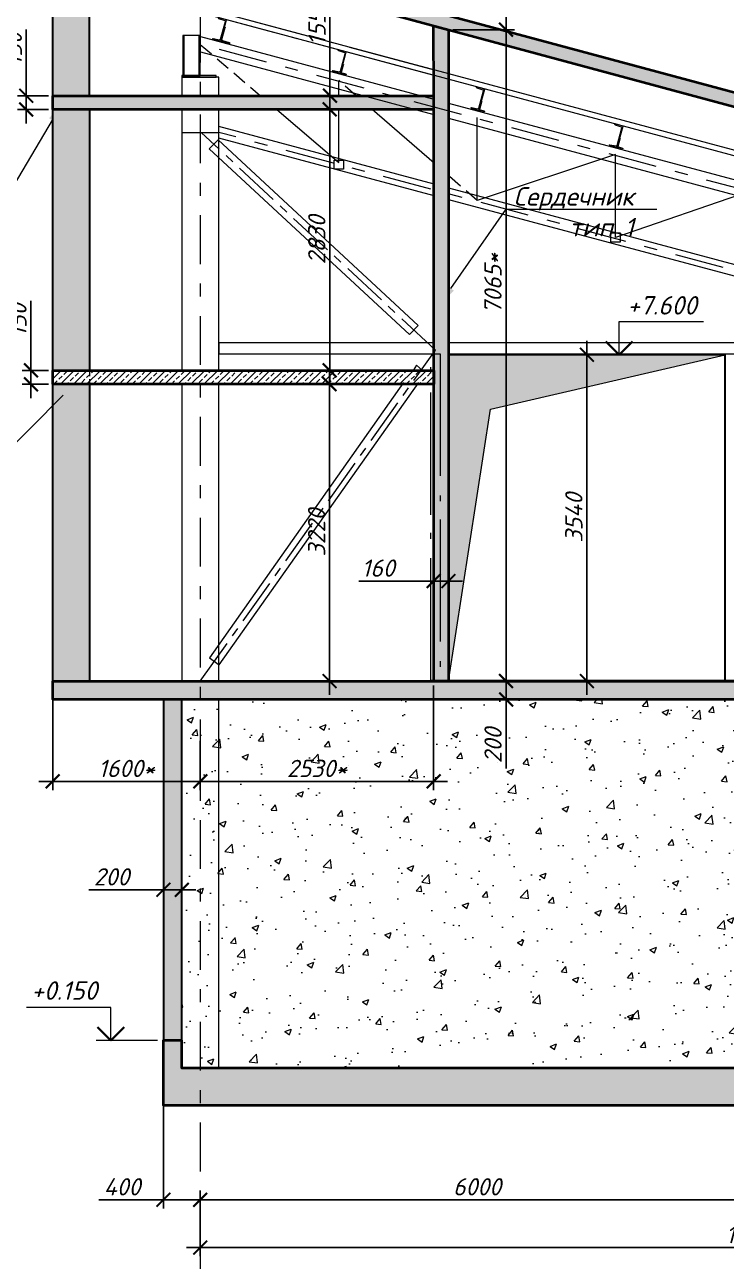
# Model space of a CAD drawing. Header units: millimetres. Extents: x -238377 to 196118, y -123284 to 30177.
# Drawn here: x 99173 to 106778, y -82629 to -69216 of the extents above; entities that cross this region are included whole.
import ezdxf
from ezdxf import colors
from ezdxf.entities.mleader import LeaderData, LeaderLine
from ezdxf.math import Vec2, Vec3

# ---------------------------------------------------------------- set-up
doc = ezdxf.new("R2010")
doc.units = ezdxf.units.MM
doc.header["$MEASUREMENT"] = 0
for name, pattern in [('CENTERX2', [4, 2.5, -0.5, 0.5, -0.5]), ('DASHED2', [0.375, 0.25, -0.125]), ('Double Dashed', [1797.222233, 1325, -211.666656, 63.333344, -197.222233]), ('HIDDEN2', [4.7625, 3.175, -1.5875]), ('Штрихштриховая', [10936.110735, 5291.666508, -2116.666555, 1411.111116, -2116.666555])]:
    doc.linetypes.add(name, pattern=pattern)
doc.layers.get('0').update_dxf_attribs({"lineweight": 5})
doc.layers.add('#Hatch', color=7, linetype='Continuous', lineweight=5, true_color=0x4d4d4d)
doc.layers.add('#Каркас', color=7, linetype='Continuous', lineweight=5, true_color=0x757575)
for name, color, linetype, lineweight in [('#Бетон', 10, 'Continuous', 15), ('#Бетон монолитные пояса', 34, 'Continuous', 35), ('#Бетон разрез', 20, 'Continuous', 40), ('#Бетон сердечники', 12, 'Continuous', 40), ('#Выноски', 150, 'Continuous', 15), ('#Газобетон', 152, 'Continuous', 35), ('#размеры', 7, 'Continuous', 5), ('k_ Осевая', 8, 'CENTERX2', 9), ('Двери ArchiCAD_Ном._пера__96', 7, 'Continuous', 5), ('Двери ArchiCAD_Ном._пера__97', 7, 'Continuous', 20), ('оси_Ном._пера__96', 7, 'Continuous', 5), ('подп стены Инжзащита_Ном._пера__99', 7, 'Continuous', 40), ('чертеж_Ном._пера__96', 7, 'Continuous', 13), ('чертеж_Ном._пера__98', 7, 'Continuous', 35)]:
    doc.layers.add(name, color=color, linetype=linetype, lineweight=lineweight)
doc.styles.add('STEP PR', font='isocpeui.ttf')
doc.dimstyles.new('SPDS', dxfattribs={"dimscale": 10, "dimtxt": 2.5, "dimasz": 2, "dimexe": 1.25, "dimexo": 0.625, "dimtad": 1, "dimdec": 0, "dimrnd": 0.001, "dimtxsty": 'STEP PR', "dimblk": 'ARCHTICK', "dimcen": 2.5, "dimdle": 2, "dimclrd": 256, "dimclre": 256, "dimclrt": 7, "dimadec": 0, "dimazin": 2, "dimtfac": 0.75, "dimtdec": 0, "dimtmove": 1, "dimatfit": 3, "dimfxl": 1, "dimtolj": 1, "dimarcsym": 1})

# ---------------------------------------------------------------- blocks, each defined once
blk = doc.blocks.new('_ArchTick')
at = {"color": 0, "linetype": 'ByBlock', "const_width": 0.15}
blk.add_lwpolyline([(-0.5, -0.5), (0.5, 0.5)], dxfattribs=at)
blk = doc.blocks.new('*D913')
at = {"layer": '#размеры', "lineweight": -2, "transparency": 16777216}
for p, q in [((101076, -82043), (101076, -81868)), ((107076, -82043), (107076, -81868)), ((107226, -81962), (100926, -81962))]:
    blk.add_line(p, q, dxfattribs=at)
at = {"layer": 'Defpoints', "color": 0, "transparency": 16777216}
for p in [(101076, -81962), (101076, -82090), (107076, -82090)]:
    blk.add_point(p, dxfattribs=at)
at = {"layer": '#размеры', "lineweight": -2, "transparency": 16777216, "xscale": 150, "yscale": 150, "zscale": 150, "rotation": 180}
blk.add_blockref('_ArchTick', (101076, -81962), dxfattribs=at)
at = {"layer": '#размеры', "lineweight": -2, "transparency": 16777216, "xscale": 150, "yscale": 150, "zscale": 150}
blk.add_blockref('_ArchTick', (107076, -81962), dxfattribs=at)
at = {"layer": '#размеры', "color": 7, "transparency": 16777216, "insert": (104076, -81821), "char_height": 187.5, "attachment_point": 5, "style": 'STEP PR'}
blk.add_mtext('\\A1;6000', dxfattribs=at)
blk = doc.blocks.new('Отметка высоты (ГОСТ)[26]_3', base_point=(115341, -142))
at = {"layer": 'чертеж_Ном._пера__96', "linetype": 'Continuous', "lineweight": 5}
for p, q in [((115341, -142), (115341, 308)), ((115341, 308), (116483, 308)), ((114709, -142), (115541, -142))]:
    blk.add_line(p, q, dxfattribs=at)
at = {"layer": 'чертеж_Ном._пера__98', "linetype": 'Continuous'}
for q in [(115161, 38), (115521, 38)]:
    blk.add_line((115341, -142), q, dxfattribs=at)
blk = doc.blocks.new('*D914')
at = {"layer": '#размеры', "lineweight": -2, "transparency": 16777216}
for p, q in [((101076, -81860), (101076, -82574)), ((113076, -82219), (113076, -82574)), ((113226, -82480), (100926, -82480))]:
    blk.add_line(p, q, dxfattribs=at)
at = {"layer": 'Defpoints', "color": 0, "transparency": 16777216}
for p in [(101076, -81813), (113076, -82172), (101076, -82480)]:
    blk.add_point(p, dxfattribs=at)
at = {"layer": '#размеры', "lineweight": -2, "transparency": 16777216, "xscale": 150, "yscale": 150, "zscale": 150, "rotation": 180}
blk.add_blockref('_ArchTick', (101076, -82480), dxfattribs=at)
at = {"layer": '#размеры', "lineweight": -2, "transparency": 16777216, "xscale": 150, "yscale": 150, "zscale": 150}
blk.add_blockref('_ArchTick', (113076, -82480), dxfattribs=at)
at = {"layer": '#размеры', "color": 7, "transparency": 16777216, "insert": (107076, -82340), "char_height": 187.5, "attachment_point": 5, "style": 'STEP PR'}
blk.add_mtext('\\A1;12000', dxfattribs=at)
blk = doc.blocks.new('*D916')
at = {"layer": '#размеры', "lineweight": -2, "transparency": 16777216}
for p, q in [((100676, -80941), (100676, -82056)), ((99978, -81962), (100676, -81962)), ((101226, -81962), (100526, -81962)), ((101076, -81965), (101076, -82056))]:
    blk.add_line(p, q, dxfattribs=at)
at = {"layer": 'Defpoints', "color": 0, "transparency": 16777216}
for p in [(100676, -80894), (101076, -81918), (100676, -81962)]:
    blk.add_point(p, dxfattribs=at)
at = {"layer": '#размеры', "lineweight": -2, "transparency": 16777216, "xscale": 150, "yscale": 150, "zscale": 150, "rotation": 180}
blk.add_blockref('_ArchTick', (100676, -81962), dxfattribs=at)
at = {"layer": '#размеры', "lineweight": -2, "transparency": 16777216, "xscale": 150, "yscale": 150, "zscale": 150}
blk.add_blockref('_ArchTick', (101076, -81962), dxfattribs=at)
at = {"layer": '#размеры', "color": 7, "transparency": 16777216, "insert": (100228, -81821), "char_height": 187.5, "attachment_point": 5, "style": 'STEP PR'}
blk.add_mtext('\\A1;400', dxfattribs=at)
blk = doc.blocks.new('*U815')
for p, q in [((0, 0), (0, 240)), ((0, 240), (90, 240)), ((6, 22), (6, 218)), ((86, 232), (16, 228)), ((90, 240), (90, 236)), ((90, 0), (0, 0)), ((86, 8), (16, 12)), ((90, 4), (90, 0))]:
    blk.add_line(p, q)
for centre, radius, start, end in [((16, 218), 10.5, 92.7024, 180), ((86, 236), 4, 272.7024, 360), ((16, 22), 10.5, 180, 267.2976), ((86, 4), 4, 0, 87.2976)]:
    blk.add_arc(centre, radius, start, end)
blk = doc.blocks.new('*U813')
at = {"color": 0, "linetype": 'ByBlock', "lineweight": -2}
for p, q in [((-63, 0), (-63, 3)), ((-63, 0), (0, 0)), ((-60, 6), (-16, 6)), ((-6, 16), (-6, 97)), ((0, 100), (-3, 100)), ((0, 0), (0, 100))]:
    blk.add_line(p, q, dxfattribs=at)
for centre, radius, start, end in [((-60, 3), 3.3, 90, 180), ((-16, 16), 10, 270, 0), ((-3, 97), 3.3, 89.045, 179.9778)]:
    blk.add_arc(centre, radius, start, end, dxfattribs=at)
blk = doc.blocks.new('*U814')
at = {"color": 0, "linetype": 'ByBlock', "lineweight": -2}
for p, q in [((-9, 22), (-9, 156)), ((0, 160), (-5, 160)), ((0, 0), (0, 160)), ((-100, 0), (-100, 5)), ((-100, 0), (0, 0)), ((-96, 9), (-22, 9))]:
    blk.add_line(p, q, dxfattribs=at)
for centre, radius, start, end in [((-5, 156), 4.3, 89.045, 179.9778), ((-96, 5), 4.3, 90, 180), ((-22, 22), 13, 270, 0)]:
    blk.add_arc(centre, radius, start, end, dxfattribs=at)
blk = doc.blocks.new('*D918')
at = {"layer": '#размеры', "lineweight": -2, "transparency": 16777216}
for p, q in [((99476, -76382), (99476, -77517)), ((101076, -76982), (101076, -77517)), ((101226, -77423), (99326, -77423))]:
    blk.add_line(p, q, dxfattribs=at)
at = {"layer": 'Defpoints', "color": 0, "transparency": 16777216}
for p in [(99476, -76335), (101076, -76935), (99476, -77423)]:
    blk.add_point(p, dxfattribs=at)
at = {"layer": '#размеры', "lineweight": -2, "transparency": 16777216, "xscale": 150, "yscale": 150, "zscale": 150, "rotation": 180}
blk.add_blockref('_ArchTick', (99476, -77423), dxfattribs=at)
at = {"layer": '#размеры', "lineweight": -2, "transparency": 16777216, "xscale": 150, "yscale": 150, "zscale": 150}
blk.add_blockref('_ArchTick', (101076, -77423), dxfattribs=at)
at = {"layer": '#размеры', "color": 7, "transparency": 16777216, "insert": (100276, -77283), "char_height": 187.5, "attachment_point": 5, "style": 'STEP PR'}
blk.add_mtext('\\A1;1600*', dxfattribs=at)
blk = doc.blocks.new('*D919')
at = {"layer": '#размеры', "lineweight": -2, "transparency": 16777216}
for p, q in [((105267, -76485), (105267, -72645)), ((104522, -72795), (105361, -72795)), ((104522, -76335), (105361, -76335))]:
    blk.add_line(p, q, dxfattribs=at)
at = {"layer": 'Defpoints', "color": 0, "transparency": 16777216}
for p in [(104475, -72795), (105267, -72795), (104475, -76335)]:
    blk.add_point(p, dxfattribs=at)
at = {"layer": '#размеры', "lineweight": -2, "transparency": 16777216, "xscale": 150, "yscale": 150, "zscale": 150}
for p, rotation in [((105267, -72795), 90), ((105267, -76335), 270)]:
    blk.add_blockref('_ArchTick', p, dxfattribs=dict(at, rotation=rotation))
at = {"layer": '#размеры', "color": 7, "transparency": 16777216, "insert": (105126, -74565), "char_height": 187.5, "attachment_point": 5, "rotation": 90, "style": 'STEP PR'}
blk.add_mtext('\\A1;3540', dxfattribs=at)
blk = doc.blocks.new('*D920')
at = {"layer": '#размеры', "lineweight": -2, "transparency": 16777216}
for p, q in [((104391, -69120), (104391, -76485)), ((103813, -69270), (104484, -69270)), ((103818, -76335), (104484, -76335))]:
    blk.add_line(p, q, dxfattribs=at)
at = {"layer": 'Defpoints', "color": 0, "transparency": 16777216}
for p in [(103766, -69270), (103771, -76335), (104391, -76335)]:
    blk.add_point(p, dxfattribs=at)
at = {"layer": '#размеры', "lineweight": -2, "transparency": 16777216, "xscale": 150, "yscale": 150, "zscale": 150}
for p, rotation in [((104391, -69270), 90), ((104391, -76335), 270)]:
    blk.add_blockref('_ArchTick', p, dxfattribs=dict(at, rotation=rotation))
at = {"layer": '#размеры', "color": 7, "lineweight": 5, "transparency": 16777216, "insert": (104249, -72024), "char_height": 187.5, "attachment_point": 5, "rotation": 90, "style": 'STEP PR'}
blk.add_mtext('\\A1;7065*', dxfattribs=at)
blk = doc.blocks.new('*D924')
at = {"layer": '#размеры', "lineweight": -2, "transparency": 16777216}
for p, q in [((103607, -75204), (103607, -75157)), ((103767, -75204), (103767, -75157)), ((102795, -75250), (103607, -75250)), ((103917, -75250), (103457, -75250))]:
    blk.add_line(p, q, dxfattribs=at)
at = {"layer": 'Defpoints', "color": 0, "transparency": 16777216}
for p in [(103607, -75250), (103607, -75250), (103767, -75250)]:
    blk.add_point(p, dxfattribs=at)
at = {"layer": '#размеры', "lineweight": -2, "transparency": 16777216, "xscale": 150, "yscale": 150, "zscale": 150, "rotation": 180}
blk.add_blockref('_ArchTick', (103607, -75250), dxfattribs=at)
at = {"layer": '#размеры', "lineweight": -2, "transparency": 16777216, "xscale": 150, "yscale": 150, "zscale": 150}
blk.add_blockref('_ArchTick', (103767, -75250), dxfattribs=at)
at = {"layer": '#размеры', "color": 7, "lineweight": 5, "transparency": 16777216, "insert": (103004, -75110), "char_height": 187.5, "attachment_point": 5, "style": 'STEP PR'}
blk.add_mtext('\\A1;160', dxfattribs=at)
blk = doc.blocks.new('*D925')
at = {"layer": '#размеры', "lineweight": -2, "transparency": 16777216}
for p, q in [((99189, -69269), (99189, -69986)), ((99189, -69836), (99189, -70286)), ((99430, -69986), (99096, -69986)), ((99430, -70136), (99096, -70136))]:
    blk.add_line(p, q, dxfattribs=at)
at = {"layer": 'Defpoints', "color": 0, "transparency": 16777216}
for p in [(99477, -69986), (99189, -70136), (99477, -70136)]:
    blk.add_point(p, dxfattribs=at)
at = {"layer": '#размеры', "lineweight": -2, "transparency": 16777216, "xscale": 150, "yscale": 150, "zscale": 150}
for p, rotation in [((99189, -69986), 90), ((99189, -70136), 270)]:
    blk.add_blockref('_ArchTick', p, dxfattribs=dict(at, rotation=rotation))
at = {"layer": '#размеры', "color": 7, "lineweight": 5, "transparency": 16777216, "insert": (99049, -69478), "char_height": 187.5, "attachment_point": 5, "rotation": 90, "style": 'STEP PR'}
blk.add_mtext('\\A1;150', dxfattribs=at)
blk = doc.blocks.new('*D926')
at = {"layer": '#размеры', "lineweight": -2, "transparency": 16777216}
for p, q in [((102477, -76485), (102477, -72965)), ((102279, -73115), (102571, -73115)), ((102321, -76335), (102571, -76335))]:
    blk.add_line(p, q, dxfattribs=at)
at = {"layer": 'Defpoints', "color": 0, "transparency": 16777216}
for p in [(102232, -73115), (102477, -73115), (102274, -76335)]:
    blk.add_point(p, dxfattribs=at)
at = {"layer": '#размеры', "lineweight": -2, "transparency": 16777216, "xscale": 150, "yscale": 150, "zscale": 150}
for p, rotation in [((102477, -73115), 90), ((102477, -76335), 270)]:
    blk.add_blockref('_ArchTick', p, dxfattribs=dict(at, rotation=rotation))
at = {"layer": '#размеры', "color": 7, "lineweight": 5, "transparency": 16777216, "insert": (102337, -74725), "char_height": 187.5, "attachment_point": 5, "rotation": 90, "style": 'STEP PR'}
blk.add_mtext('\\A1;3220', dxfattribs=at)
blk = doc.blocks.new('*D927')
at = {"layer": '#размеры', "lineweight": -2, "transparency": 16777216}
for p, q in [((99240, -72211), (99240, -72965)), ((99240, -72815), (99240, -73266)), ((99430, -72965), (99146, -72965)), ((99430, -73116), (99146, -73116))]:
    blk.add_line(p, q, dxfattribs=at)
at = {"layer": 'Defpoints', "color": 0, "transparency": 16777216}
for p in [(99477, -72965), (99240, -73116), (99477, -73116)]:
    blk.add_point(p, dxfattribs=at)
at = {"layer": '#размеры', "lineweight": -2, "transparency": 16777216, "xscale": 150, "yscale": 150, "zscale": 150}
for p, rotation in [((99240, -72965), 90), ((99240, -73116), 270)]:
    blk.add_blockref('_ArchTick', p, dxfattribs=dict(at, rotation=rotation))
at = {"layer": '#размеры', "color": 7, "lineweight": 5, "transparency": 16777216, "insert": (99099, -72420), "char_height": 187.5, "attachment_point": 5, "rotation": 90, "style": 'STEP PR'}
blk.add_mtext('\\A1;150', dxfattribs=at)
blk = doc.blocks.new('*D928')
at = {"layer": '#размеры', "lineweight": -2, "transparency": 16777216}
for p, q in [((102479, -73115), (102479, -69985)), ((102440, -70135), (102573, -70135)), ((102432, -72965), (102386, -72965))]:
    blk.add_line(p, q, dxfattribs=at)
at = {"layer": 'Defpoints', "color": 0, "transparency": 16777216}
for p in [(102393, -70135), (102479, -70135), (102479, -72965)]:
    blk.add_point(p, dxfattribs=at)
at = {"layer": '#размеры', "lineweight": -2, "transparency": 16777216, "xscale": 150, "yscale": 150, "zscale": 150}
for p, rotation in [((102479, -70135), 90), ((102479, -72965), 270)]:
    blk.add_blockref('_ArchTick', p, dxfattribs=dict(at, rotation=rotation))
at = {"layer": '#размеры', "color": 7, "lineweight": 5, "transparency": 16777216, "insert": (102339, -71550), "char_height": 187.5, "attachment_point": 5, "rotation": 90, "style": 'STEP PR'}
blk.add_mtext('\\A1;2830', dxfattribs=at)
blk = doc.blocks.new('*D929')
at = {"layer": '#размеры', "lineweight": -2, "transparency": 16777216}
for p, q in [((102482, -68285), (102482, -70136)), ((101298, -68435), (102576, -68435)), ((102377, -69986), (102576, -69986))]:
    blk.add_line(p, q, dxfattribs=at)
at = {"layer": 'Defpoints', "color": 0, "transparency": 16777216}
for p in [(101251, -68435), (102330, -69986), (102482, -69986)]:
    blk.add_point(p, dxfattribs=at)
at = {"layer": '#размеры', "lineweight": -2, "transparency": 16777216, "xscale": 150, "yscale": 150, "zscale": 150}
for p, rotation in [((102482, -68435), 90), ((102482, -69986), 270)]:
    blk.add_blockref('_ArchTick', p, dxfattribs=dict(at, rotation=rotation))
at = {"layer": '#размеры', "color": 7, "lineweight": 5, "transparency": 16777216, "insert": (102342, -69211), "char_height": 187.5, "attachment_point": 5, "rotation": 90, "style": 'STEP PR'}
blk.add_mtext('\\A1;1551', dxfattribs=at)
blk = doc.blocks.new('*D930')
at = {"layer": '#размеры', "lineweight": -2, "transparency": 16777216}
for p, q in [((103606, -76382), (103606, -77517)), ((101076, -77324), (101076, -77517)), ((100926, -77423), (103756, -77423))]:
    blk.add_line(p, q, dxfattribs=at)
at = {"layer": 'Defpoints', "color": 0, "transparency": 16777216}
for p in [(103606, -76335), (101076, -77278), (103606, -77423)]:
    blk.add_point(p, dxfattribs=at)
at = {"layer": '#размеры', "lineweight": -2, "transparency": 16777216, "xscale": 150, "yscale": 150, "zscale": 150, "rotation": 180}
blk.add_blockref('_ArchTick', (101076, -77423), dxfattribs=at)
at = {"layer": '#размеры', "lineweight": -2, "transparency": 16777216, "xscale": 150, "yscale": 150, "zscale": 150}
blk.add_blockref('_ArchTick', (103606, -77423), dxfattribs=at)
at = {"layer": '#размеры', "color": 7, "lineweight": 5, "transparency": 16777216, "insert": (102341, -77283), "char_height": 187.5, "attachment_point": 5, "style": 'STEP PR'}
blk.add_mtext('\\A1;2530*', dxfattribs=at)
blk = doc.blocks.new('*D932')
at = {"layer": '#размеры', "lineweight": -2, "transparency": 16777216}
for p, q in [((100676, -78566), (100676, -78693)), ((100876, -78566), (100876, -78693)), ((99868, -78599), (100676, -78599)), ((101026, -78599), (100526, -78599))]:
    blk.add_line(p, q, dxfattribs=at)
at = {"layer": 'Defpoints', "color": 0, "transparency": 16777216}
for p in [(100676, -78519), (100876, -78519), (100676, -78599)]:
    blk.add_point(p, dxfattribs=at)
at = {"layer": '#размеры', "lineweight": -2, "transparency": 16777216, "xscale": 150, "yscale": 150, "zscale": 150, "rotation": 180}
blk.add_blockref('_ArchTick', (100676, -78599), dxfattribs=at)
at = {"layer": '#размеры', "lineweight": -2, "transparency": 16777216, "xscale": 150, "yscale": 150, "zscale": 150}
blk.add_blockref('_ArchTick', (100876, -78599), dxfattribs=at)
at = {"layer": '#размеры', "color": 7, "transparency": 16777216, "insert": (100114, -78459), "char_height": 187.5, "attachment_point": 5, "style": 'STEP PR'}
blk.add_mtext('\\A1;200', dxfattribs=at)
blk = doc.blocks.new('*D948')
at = {"layer": '#размеры', "lineweight": -2, "transparency": 16777216}
for p, q in [((104391, -76185), (104391, -76685)), ((104344, -76335), (104297, -76335)), ((106873, -76535), (104297, -76535)), ((104391, -77282), (104391, -76535))]:
    blk.add_line(p, q, dxfattribs=at)
at = {"layer": 'Defpoints', "color": 0, "transparency": 16777216}
for p in [(104391, -76335), (104391, -76535), (106920, -76535)]:
    blk.add_point(p, dxfattribs=at)
at = {"layer": '#размеры', "lineweight": -2, "transparency": 16777216, "xscale": 150, "yscale": 150, "zscale": 150}
for p, rotation in [((104391, -76335), 90), ((104391, -76535), 270)]:
    blk.add_blockref('_ArchTick', p, dxfattribs=dict(at, rotation=rotation))
at = {"layer": '#размеры', "color": 7, "lineweight": 5, "transparency": 16777216, "insert": (104250, -77035), "char_height": 187.5, "attachment_point": 5, "rotation": 90, "style": 'STEP PR'}
blk.add_mtext('\\A1;200', dxfattribs=at)

msp = doc.modelspace()

# ---------------------------------------------------------------- hatches: boundary and pattern name
at = {"layer": '#Hatch'}
h = msp.add_hatch(dxfattribs=at)
h.set_pattern_fill('ANSI33', color=256, scale=400)
h.paths.add_polyline_path([(101076.3, -69986), (99476.6, -69986), (99476.6, -70135.3), (99876.3, -70135.3), (101076.3, -70135.5)])
h.paths.add_polyline_path([(103606.2, -69986), (101076.3, -69986), (101076.3, -70136), (103606.2, -70136)])
h.paths.add_polyline_path([(103765.7, -69269.6), (103606.1, -69226.5), (103606.2, -69986), (103606.3, -76335.3), (103766.3, -76335.3)])
h.paths.add_polyline_path([(101076.3, -68632.2), (101076.3, -68477.7), (99476.7, -68865.3), (99476.6, -69019.5)])
h.paths.add_polyline_path([(101251.3, -68435.3), (101076.3, -68477.7), (101076.3, -68632.2), (101251.3, -68589.8)])
h.paths.add_polyline_path([(101251.3, -68435.3), (101251.3, -68590.8), (107076.3, -70163.3), (107076.3, -70004)])
h.paths.add_polyline_path([(107076.3, -70004), (107076.3, -70163.3), (113726.3, -71958.4), (113876.3, -71958.4), (113876.3, -71835.3)])
h.paths.add_polyline_path([(110156.3, -70994.7), (109996.3, -70951.5), (109996.3, -76335.3), (110156.3, -76335.3)])
h.paths.add_polyline_path([(113076.3, -74385.3), (110156.3, -74385.3), (110156.3, -74535.3), (113076.3, -74535.3)])
h.paths.add_polyline_path([(113696.3, -74385.3), (113296.3, -74385.3), (113276.3, -74385.3), (113076.3, -74385.3), (113076.3, -74535.3), (113296.3, -74535.3), (113696.3, -74535.3)])
h = msp.add_hatch(dxfattribs=at)
h.set_pattern_fill('AR-CONC', color=256, scale=50)
h.set_pattern_definition([(50, (0, 0), (358.6301, -31.37607), [37.5, -412.5]), (355, (0, 0), (-69.3757, 376.0961), [30, -330]), (100.45144, (29.9, -2.6), (289.2544, 344.72), [31.8701, -350.5711]), (46.1842, (0, 100), (533.6207, -82.7596), [56.25, -618.75]), (96.63564, (44.47, 93.1), (467.331, 487.0593), [47.8052, -525.8569]), (351.18416, (0, 100), (467.331, 487.0593), [45, -495]), (21, (50, 75), (298.4535, -201.30945), [37.5, -412.5]), (326, (50, 75), (121.6577, 362.575), [30, -330]), (71.45144, (74.87, 58.22), (420.1112, 161.2656), [31.8701, -350.5711]), (37.5, (0, 0), (6.07993, 166.44693), [0, -326, 0, -335, 0, -331.25]), (7.5, (0, 0), (131.53477, 197.20586), [0, -191, 0, -318.5, 0, -126.25]), (327.5, (-111.5, 0), (266.91122, -11.27744), [0, -125, 0, -390, 0, -517.5]), (317.5, (-161.5, 0), (291.5931, 50.0525), [0, -162.5, 0, -259, 0, -367.5])])
h.paths.add_polyline_path([(99876.3, -73115.4), (99476.4, -73115.4), (99476.3, -76335.3), (99876.3, -76335.3)])
h.paths.add_polyline_path([(99876.3, -70136), (99476.6, -70136), (99476.4, -72965.4), (99876.3, -72965.4)])
h.paths.add_polyline_path([(99876.3, -69019.5), (99476.6, -69019.5), (99476.6, -69986), (99876.3, -69986)])
h.paths.add_polyline_path([(113876.3, -71958.4), (113275.2, -71958.4), (113275.9, -72885.6), (113276.3, -72885.6), (113276.3, -73335.7), (113576.3, -73335.4), (113576.3, -73485.6), (113276.3, -73485.6), (113276.3, -74385.3), (113296.3, -74385.3), (113696.3, -74385.3), (113696.3, -74535.3), (113296.3, -74535.3), (113276.3, -74535.3), (113276.3, -76335.3), (113676.3, -76335.3), (113676.3, -76535.3), (113276.3, -76535.3), (113276.3, -76935.3), (113276.3, -80385.3), (113876.5, -80385.3)])
h.paths.add_polyline_path([(100876.3, -76535.3), (100676.3, -76535.3), (100676.3, -80235.3), (100876.3, -80235.3)])
h = msp.add_hatch(color=256, dxfattribs=at)
h.dxf.hatch_style = 1
h.paths.add_polyline_path([(104220.9, -73385.2), (106766.8, -72795.3), (103766.8, -72795.3), (103766.8, -76205.3), (103766.3, -76335.3)])
h = msp.add_hatch(dxfattribs=at)
h.set_pattern_fill('ANSI33', color=256, scale=400)
h.paths.add_polyline_path([(103606.2, -72965.4), (101076.3, -72965.4), (101076.3, -73115.4), (103606.2, -73115.4)])
h.paths.add_polyline_path([(101076.3, -72965.4), (99476.4, -72965.4), (99476.4, -73115.4), (101076.3, -73115.4)])
at = {"layer": '#Hatch', "linetype": 'Continuous', "true_color": 0xd9d9d9}
h = msp.add_hatch(color=254, dxfattribs=at)
h.paths.add_polyline_path([(101076.3, -76335.3), (99476.3, -76335.3), (99476.3, -76535.3), (100876.3, -76535.3), (100939.8, -76535)])
h.paths.add_polyline_path([(107076.3, -76335.3), (101076.3, -76335.3), (100939.8, -76535), (100961.5, -76535), (101276.3, -76535.3), (107076.3, -76535.3)])
h.paths.add_polyline_path([(113076.3, -76335.3), (107076.3, -76335.3), (107076.3, -76535.3), (112876.3, -76535.3), (113076.3, -76535.3)])
h.paths.add_polyline_path([(113676.3, -76335.3), (113076.3, -76335.3), (113076.3, -76535.3), (113276.3, -76535.3), (113676.3, -76535.3)])
at = {"layer": '#Hatch', "ltscale": 10}
h = msp.add_hatch(dxfattribs=at)
h.set_pattern_fill('AR-CONC', color=256, scale=100)
h.set_pattern_definition([(50, (0, 0), (717.2602, -62.7521), [75, -825]), (355, (0, 0), (-138.7513, 752.192), [60, -660]), (100.45144, (59.8, -5.2), (578.509, 689.44), [63.74, -701.142]), (46.1842, (0, 200), (1067.2413, -165.519), [112.5, -1237.5]), (96.6356, (88.9, 186.2), (934.662, 974.119), [95.61, -1051.714]), (351.1842, (0, 200), (934.662, 974.119), [90, -990]), (21, (100, 150), (596.907, -402.619), [75, -825]), (326, (100, 150), (243.3153, 725.15), [60, -660]), (71.45144, (149.74, 116.45), (840.2224, 322.531), [63.74, -701.142]), (37.5, (0, 0), (12.15986, 332.89385), [0, -652, 0, -670, 0, -662.5]), (7.5, (0, 0), (263.0695, 394.4117), [0, -382, 0, -637, 0, -252.5]), (327.5, (-223, 0), (533.82244, -22.55487), [0, -250, 0, -780, 0, -1035]), (317.5, (-323, 0), (583.1862, 100.105), [0, -325, 0, -518, 0, -735])])
h.paths.add_polyline_path([(100876.3, -80535.6), (107276.3, -80535.6), (107276.3, -76535.3), (100876.3, -76535.3)])
at = {"layer": '#Hatch', "linetype": 'Continuous', "true_color": 0xd9d9d9}
h = msp.add_hatch(color=254, dxfattribs=at)
h.paths.add_polyline_path([(100675.3, -80235.3), (100875.3, -80235.3), (100875.3, -80535.6), (100675.3, -80535.6)])
h.paths.add_polyline_path([(113876.3, -80535.6), (113876.3, -80935.6), (100675.3, -80935.6), (100675.3, -80535.6), (113276.3, -80535.6), (113276.3, -80385.3), (113876.3, -80392.6)])

# ---------------------------------------------------------------- linework, layer by layer
at = {"layer": '#Бетон'}
for points in [[(101276.3, -69986), (101276.3, -69785.3), (100876.3, -69785.3), (100876.3, -69986)], [(100876.3, -70136), (100876.3, -72965.4)], [(100876.3, -70136), (100876.3, -70385.3), (101276.3, -70385.3), (101276.3, -70136)], [(101276.3, -72965.4), (101276.3, -70136)], [(100876.3, -73115.4), (100876.3, -76335.3), (101276.3, -76335.3), (101276.3, -73115.4)], [(100876.3, -76535.3), (100876.3, -80535.6), (101276.3, -80535.6), (101276.3, -76535.3)]]:
    msp.add_lwpolyline(points, dxfattribs=at)
at = {"layer": '#Бетон монолитные пояса', "lineweight": 40}
for points in [[(99476.7, -68865.3), (101251.3, -68435.3), (113876.3, -71835.3), (113876.3, -71958.4), (113726.3, -71958.4), (101249.3, -68590.3), (99476.6, -69019.5), (99476.7, -68865.3)], [(99476.6, -69986), (103606.2, -69986)], [(103606.2, -70136), (99476.6, -70136), (99476.6, -69986)], [(99476.3, -72965.4), (103606.2, -72965.4), (103606.2, -73115.4), (99476.3, -73115.4), (99476.3, -72965.4)]]:
    msp.add_lwpolyline(points, dxfattribs=at)
at = {"layer": '#Бетон монолитные пояса', "linetype": 'DASHED2', "lineweight": 20, "ltscale": 250}
msp.add_lwpolyline([(99876.3, -72965.4), (99876.3, -73115.4)], dxfattribs=at)
at = {"layer": '#Бетон разрез', "linetype": 'Continuous'}
for points in [[(100876.3, -76535.3), (99476.3, -76535.3), (99476.3, -76535.3), (99476.3, -76335.3), (113676.3, -76335.3), (113676.3, -76535.3), (113276.3, -76535.3), (112876.3, -76535.3), (112876.3, -76535.3)], [(112876.3, -76535.3), (101276.3, -76535.3), (101046.8, -76534.6), (100876.3, -76535.3)], [(113876.3, -80535.6), (100875.3, -80535.6), (100875.3, -80235.3), (100675.3, -80235.3), (100675.3, -80935.6), (113876.3, -80935.6)]]:
    msp.add_lwpolyline(points, dxfattribs=at)
at = {"layer": '#Бетон сердечники', "color": 14, "lineweight": 40}
for points in [[(103606.2, -69986), (103606.1, -69226.5), (103765.7, -69269.6), (103766.3, -76335.3)], [(106876.3, -76335.3), (103606.3, -76335.3), (103606.2, -69986)]]:
    msp.add_lwpolyline(points, dxfattribs=at)
at = {"layer": '#Газобетон', "lineweight": 30}
for points in [[(99476.6, -69986), (99476.6, -69019.5)], [(99876.3, -69986), (99876.3, -69019.5), (99476.6, -69019.5)], [(99876.3, -73115.4), (99876.3, -76335.3), (99476.3, -76335.3), (99476.6, -70135.3), (99876.3, -70135.3), (99876.3, -72965.4)], [(106766.8, -76335.3), (106766.8, -72795.3), (103766.8, -72795.3), (103766.8, -76205.3)]]:
    msp.add_lwpolyline(points, dxfattribs=at)
msp.add_lwpolyline([(100676.3, -80235.3), (100876.3, -80235.3), (100876.3, -76535.3), (100676.3, -76535.3)], close=True, dxfattribs=at)
at = {"layer": '#Каркас'}
for p, q in [((100899.7, -69765.3), (100899.7, -69334.2)), ((100899.7, -69765.3), (100899.7, -69334.2)), ((100899.7, -69765.3), (100899.7, -69334.2)), ((100899.7, -69765.3), (100899.7, -69334.2)), ((101065.4, -69765.3), (101065.4, -69334.2)), ((101065.4, -69765.3), (101065.4, -69334.2)), ((101065.4, -69765.3), (101065.4, -69334.2)), ((101065.4, -69765.3), (101065.4, -69334.2)), ((103610.7, -70026.2), (101081.4, -69348.4)), ((103610.7, -70191.8), (101081.4, -69514.1)), ((102576.9, -70709.3), (102576.9, -70136)), ((103610.7, -70717.9), (102940.3, -70136)), ((107054.1, -70948.8), (103770.7, -70069)), ((106978.5, -71094.2), (103770.7, -70234.7)), ((104076.9, -71122.5), (104076.9, -70222.5)), ((104076.9, -71122.5), (104076.9, -70222.5)), ((104076.9, -71122.5), (104076.9, -70222.5)), ((104076.9, -71122.5), (104076.9, -70222.5)), ((103610.7, -70945.9), (101276.3, -70320.4)), ((103610.7, -71071.1), (101276.3, -70445.6)), ((105576.6, -70624.4), (104076.9, -71122.5)), ((105576.6, -70624.4), (104076.9, -71122.5)), ((105576.6, -70624.4), (104076.9, -71122.5)), ((105576.6, -70624.4), (104076.9, -71122.5)), ((105576.6, -71524.5), (105576.6, -70624.4)), ((105576.6, -71524.5), (105576.6, -70624.4)), ((105576.6, -71524.5), (105576.6, -70624.4)), ((105576.6, -71524.5), (105576.6, -70624.4)), ((106873.6, -71820.2), (103770.7, -70988.7)), ((107026.3, -71024.2), (105576.6, -71524.5)), ((106868.2, -71943.9), (103770.7, -71114))]:
    msp.add_line(p, q, dxfattribs=at)
at = {"layer": '#Каркас', "linetype": 'HIDDEN2', "ltscale": 50}
for p, q in [((102576.9, -69986), (102576.9, -69809.3)), ((102767.5, -69986), (102576.9, -69820.6)), ((104076.9, -71122.5), (103770.7, -70856.8))]:
    msp.add_line(p, q, dxfattribs=at)
at = {"layer": '#Каркас'}
for points in [[(100959.3, -68993.7), (113876.4, -72454.9), (113860.9, -72512.9), (100959.3, -69055.8)], [(101173.8, -70561.6), (101271.3, -70463.4), (103439.8, -72477.6), (103342.5, -72576.2), (101173.8, -70561.6)], [(103610.7, -72665.3), (101276.3, -72665.3), (101276.3, -72785.3), (103610.7, -72785.3)], [(103770.7, -72785.3), (106876.3, -72785.3), (106876.3, -72665.3), (103770.7, -72665.3)], [(103485.6, -72965.4), (103421.7, -72910.4), (103382.9, -72965.4)], [(101175.5, -76083.4), (101281.7, -76158.3), (103446.4, -73098.4)], [(103277.3, -73098.4), (101175.5, -76083.4)]]:
    msp.add_lwpolyline(points, dxfattribs=at)
at = {"layer": '#Каркас', "linetype": 'Double Dashed'}
for points in [[(100959.3, -68993.7), (103610.7, -69704.2)], [(103610.7, -69766.3), (100959.3, -69055.8)], [(101276.3, -69986), (101276.3, -69785.3), (100876.3, -69785.3), (100876.3, -69986)], [(101276.6, -69986), (101276.6, -69785.3), (100876.6, -69785.3), (100876.6, -69986)], [(101276.6, -69986), (101276.6, -69785.3), (100876.6, -69785.3), (100876.6, -69986)], [(101276.6, -69986), (101276.6, -69785.3), (100876.6, -69785.3), (100876.6, -69986)], [(101276.6, -69986), (101276.6, -69785.3), (100876.6, -69785.3), (100876.6, -69986)], [(100876.6, -70136), (100876.6, -70320.4)], [(100876.6, -70136), (100876.6, -70320.4)], [(100876.6, -70136), (100876.6, -70320.4)], [(100876.6, -70136), (100876.6, -70320.4)], [(101276.6, -70320.4), (101276.6, -70136)], [(101276.6, -70320.4), (101276.6, -70136)], [(101276.6, -70320.4), (101276.6, -70136)], [(101276.6, -70320.4), (101276.6, -70136)], [(101904.5, -70136), (102576.9, -70709.3)], [(103676.3, -72785.3), (103676.3, -76327.9), (103576.3, -76327.9), (103576.3, -72785.3), (103676.3, -72785.3)]]:
    msp.add_lwpolyline(points, dxfattribs=at)
for points in [[(100885.9, -69765.3), (101076.3, -69765.3), (101076.3, -69334.2), (100885.9, -69334.2)], [(100885.9, -69765.3), (101076.3, -69765.3), (101076.3, -69334.2), (100885.9, -69334.2)], [(100885.9, -69765.3), (101076.3, -69765.3), (101076.3, -69334.2), (100885.9, -69334.2)], [(100885.9, -69765.3), (101076.3, -69765.3), (101076.3, -69334.2), (100885.9, -69334.2)], [(100876.6, -69785.3), (101246.9, -69785.3), (101246.9, -69765.3), (100876.6, -69765.3)], [(100876.6, -69785.3), (101246.9, -69785.3), (101246.9, -69765.3), (100876.6, -69765.3)], [(100876.6, -69785.3), (101246.9, -69785.3), (101246.9, -69765.3), (100876.6, -69765.3)], [(100876.6, -69785.3), (101246.9, -69785.3), (101246.9, -69765.3), (100876.6, -69765.3)], [(102626.9, -70784.4), (102526.9, -70784.4), (102526.9, -70684.4), (102626.9, -70684.4)], [(102626.9, -70784.4), (102526.9, -70784.4), (102526.9, -70684.4), (102626.9, -70684.4)], [(102626.9, -70784.4), (102526.9, -70784.4), (102526.9, -70684.4), (102626.9, -70684.4)], [(102626.9, -70784.4), (102526.9, -70784.4), (102526.9, -70684.4), (102626.9, -70684.4)], [(105627.7, -71573), (105527.7, -71573), (105527.7, -71473), (105627.7, -71473)], [(105627.7, -71573), (105527.7, -71573), (105527.7, -71473), (105627.7, -71473)], [(105627.7, -71573), (105527.7, -71573), (105527.7, -71473), (105627.7, -71473)], [(105627.7, -71573), (105527.7, -71573), (105527.7, -71473), (105627.7, -71473)], [(105627.7, -71573), (105527.7, -71573), (105527.7, -71473), (105627.7, -71473)], [(105627.7, -71573), (105527.7, -71573), (105527.7, -71473), (105627.7, -71473)], [(105627.7, -71573), (105527.7, -71573), (105527.7, -71473), (105627.7, -71473)], [(105627.7, -71573), (105527.7, -71573), (105527.7, -71473), (105627.7, -71473)]]:
    msp.add_lwpolyline(points, close=True, dxfattribs=at)
at = {"layer": '#Каркас', "linetype": 'HIDDEN2', "lineweight": 0, "ltscale": 50}
msp.add_lwpolyline([(101076.3, -69429.9), (101728.6, -69986)], dxfattribs=at)
msp.add_lwpolyline([(103766.3, -76335.3), (104220.9, -73385.2), (106766.8, -72795.3)])
at = {"layer": 'k_ Осевая', "linetype": 'Штрихштриховая', "ltscale": 0.1}
for p, q in [((107076.3, -71037.6), (101065.4, -69427)), ((113082.2, -73546.9), (101276.3, -70383.5))]:
    msp.add_line(p, q, dxfattribs=at)
at = {"layer": 'k_ Осевая', "ltscale": 200}
msp.add_lwpolyline([(101076.3, -76335.3), (103626.3, -72745.3), (101085.5, -70385.3)], dxfattribs=at)
at = {"layer": 'Двери ArchiCAD_Ном._пера__96', "color": 0, "linetype": 'Continuous'}
for p, q in [((105536.3, -76335.3), (105576.3, -76335.3)), ((106396.3, -76335.3), (106436.3, -76335.3))]:
    msp.add_line(p, q, dxfattribs=at)
at = {"layer": 'Двери ArchiCAD_Ном._пера__97', "color": 0, "linetype": 'Continuous'}
msp.add_line((105266.8, -76235.3), (105266.8, -72835.3), dxfattribs=at)
at = {"layer": 'оси_Ном._пера__96', "linetype": 'Штрихштриховая', "ltscale": 0.1}
msp.add_line((101076.3, -68002), (101076.3, -82716.7), dxfattribs=at)

# ---------------------------------------------------------------- block references
at = {"layer": '#Каркас', "xscale": -1, "rotation": 345}
for name, p in [('*U815', (101297, -69394.8)), ('*U815', (101297, -69394.8)), ('*U815', (101297, -69394.8)), ('*U815', (101297, -69394.8)), ('*U814', (101297, -69394.8)), ('*U814', (101297, -69394.8)), ('*U814', (101297, -69394.8)), ('*U814', (101297, -69394.8)), ('*U815', (102597, -69743.2)), ('*U815', (102597, -69743.2)), ('*U815', (102597, -69743.2)), ('*U815', (102597, -69743.2)), ('*U813', (102597, -69743.2)), ('*U813', (102597, -69743.2)), ('*U813', (102597, -69743.2)), ('*U813', (102597, -69743.2)), ('*U815', (104097, -70145.1)), ('*U815', (104097, -70145.1)), ('*U815', (104097, -70145.1)), ('*U815', (104097, -70145.1)), ('*U813', (104097, -70145.1)), ('*U813', (104097, -70145.1)), ('*U813', (104097, -70145.1)), ('*U813', (104097, -70145.1)), ('*U815', (105597, -70547)), ('*U815', (105597, -70547)), ('*U815', (105597, -70547)), ('*U815', (105597, -70547)), ('*U813', (105597, -70547)), ('*U813', (105597, -70547)), ('*U813', (105597, -70547)), ('*U813', (105597, -70547))]:
    msp.add_blockref(name, p, dxfattribs=at)
at = {"layer": 'чертеж_Ном._пера__96', "linetype": 'Continuous', "yscale": 0.8, "zscale": 0.8}
for p, xscale in [((105616.7, -72795.3), 0.8), ((100105.6, -80235.3), -0.8)]:
    msp.add_blockref('Отметка высоты (ГОСТ)[26]_3', p, dxfattribs=dict(at, xscale=xscale))

# ---------------------------------------------------------------- texts
at = {"layer": 'подп стены Инжзащита_Ном._пера__99', "style": 'STEP PR'}
for s, p in [('+7.600', (105704.5, -72359.7)), ('+0.150', (99244.3, -79792.7))]:
    msp.add_text(s, height=200, dxfattribs=at).set_placement(p)

# ---------------------------------------------------------------- dimensions: what is measured, and where the dimension line sits
at = {"layer": '#размеры', "lineweight": 5}
for base, p1, p2, angle, picture, middle in [((102482.4, -69986), (101251.3, -68435.3), (102330.5, -69986), 90, '*D929', (102482.4, -69210.6)), ((99189.3, -70136.3), (99476.6, -69986), (99476.6, -70136.3), 90, '*D925', (99195.9, -69477.8)), ((99239.6, -73115.7), (99476.9, -72965.4), (99476.9, -73115.7), 90, '*D927', (99275.5, -72420.5)), ((103606.8, -75250.4), (103766.8, -75250.4), (103606.8, -75250.4), 180, '*D924', (103004.5, -75257)), ((104390.7, -76535.3), (104390.7, -76335.3), (106919.7, -76535.3), 90, '*D948', (104418.4, -77035.5))]:
    dim = msp.add_linear_dim(base=base, p1=p1, p2=p2, angle=angle, dimstyle='SPDS', override={"dimscale": 75, "dimtxsty": 'STEP PR'}, dxfattribs=at)
    dim.commit()
    dim.dimension.update_dxf_attribs({"geometry": picture, "text_midpoint": middle, "dimtype": 160})
dim = msp.add_linear_dim(base=(104390.7, -76335.3), p1=(103765.7, -69270.1), p2=(103770.7, -76335.3), angle=90, text='<>*', dimstyle='SPDS', override={"dimscale": 75, "dimtxsty": 'STEP PR'}, dxfattribs=at)
dim.commit()
dim.dimension.update_dxf_attribs({"geometry": '*D920', "text_midpoint": (104390.7, -72024.3), "dimtype": 160})
for base, p1, p2, picture, middle in [((102479.3, -70135), (102479.3, -72965.4), (102393.5, -70135), '*D928', (102338.6, -71550.2)), ((102477.5, -73115.4), (102274, -76335.3), (102232.4, -73115.4), '*D926', (102336.9, -74725.4))]:
    dim = msp.add_linear_dim(base=base, p1=p1, p2=p2, angle=90, dimstyle='SPDS', override={"dimscale": 75, "dimtxsty": 'STEP PR'}, dxfattribs=at)
    dim.commit()
    dim.dimension.update_dxf_attribs({"geometry": picture, "text_midpoint": middle})
at = {"layer": '#размеры'}
for base, p1, p2, angle, picture, middle in [((105266.8, -72795.3), (104475, -76335.3), (104475, -72795.3), 90, '*D919', (105126.2, -74565.3)), ((101076.3, -81961.8), (107076.3, -82089.9), (101076.3, -82089.9), 180, '*D913', (104076.3, -81821.2)), ((101076.3, -82480.2), (113076.3, -82172), (101076.3, -81812.9), 180, '*D914', (107076.3, -82339.6))]:
    dim = msp.add_linear_dim(base=base, p1=p1, p2=p2, angle=angle, dimstyle='SPDS', override={"dimscale": 75, "dimtxsty": 'STEP PR'}, dxfattribs=at)
    dim.commit()
    dim.dimension.update_dxf_attribs({"geometry": picture, "text_midpoint": middle})
dim = msp.add_linear_dim(base=(99476.3, -77423.3), p1=(101076.3, -76935.3), p2=(99476.3, -76335.3), angle=180, text='<>*', dimstyle='SPDS', override={"dimscale": 75, "dimtxsty": 'STEP PR'}, dxfattribs=at)
dim.commit()
dim.dimension.update_dxf_attribs({"geometry": '*D918', "text_midpoint": (100276.3, -77282.7)})
at = {"layer": '#размеры', "lineweight": 5}
dim = msp.add_linear_dim(base=(103606.3, -77423.3), p1=(101076.3, -77277.6), p2=(103606.3, -76335.3), text='<>*', dimstyle='SPDS', override={"dimscale": 75, "dimtxsty": 'STEP PR'}, dxfattribs=at)
dim.commit()
dim.dimension.update_dxf_attribs({"geometry": '*D930', "text_midpoint": (102341.3, -77282.7)})
at = {"layer": '#размеры'}
dim = msp.add_linear_dim(base=(100676.3, -78599.4), p1=(100876.3, -78519.4), p2=(100676.3, -78519.4), dimstyle='SPDS', override={"dimscale": 75, "dimtxsty": 'STEP PR'}, dxfattribs=at)
dim.commit()
dim.dimension.update_dxf_attribs({"geometry": '*D932', "text_midpoint": (100113.5, -78632.2), "dimtype": 160})
dim = msp.add_linear_dim(base=(100676.3, -81961.8), p1=(101076.3, -81917.8), p2=(100676.3, -80894), angle=180, dimstyle='SPDS', override={"dimscale": 75, "dimtxsty": 'STEP PR'}, dxfattribs=at)
dim.commit()
dim.dimension.update_dxf_attribs({"geometry": '*D916', "text_midpoint": (100228.4, -81961.8), "dimtype": 160})

# ---------------------------------------------------------------- leaders
at = {"layer": '#Выноски'}
ml = msp.add_multileader_mtext('Standard', dxfattribs=at)
ml.set_content('Антисейсм.\\Pпояс{\\A1; тип 1     } ', color=256, style='STEP PR')
ml.set_leader_properties(color=256, linetype='ByLayer', lineweight=-1)
ml.build(insert=Vec2(0, 0))
ml.multileader.update_dxf_attribs({"text_left_attachment_type": 6, "text_right_attachment_type": 6, "dogleg_length": 0, "arrow_head_size": 240})
ctx = ml.context
ctx.base_point, ctx.char_height, ctx.arrow_head_size, ctx.landing_gap_size, ctx.plane_origin = Vec3(97402, -71028.1), 200, 240, 100, Vec3(107157.4, -83954.7)
ctx.left_attachment, ctx.right_attachment, ctx.text_align_type = 6, 6, 2
notes = []
notes.append((ctx, [(1, (1, 1, 0), (99009.7, -71028.1), (-1, 0), 0, [(0, [(99592.6, -70045.1)], 0, [])])]))
ctx.mtext.insert, ctx.mtext.rotation, ctx.mtext.defined_height, ctx.mtext.alignment, ctx.mtext.flow_direction = Vec3(98909.7, -70788.1), 6.2831853, 130.9, 3, 5
ml = msp.add_multileader_mtext('Standard', dxfattribs=at)
ml.set_content('Сердечник \\P{\\A1;тип 1     } ', color=256, style='STEP PR')
ml.set_leader_properties(color=256, linetype='ByLayer', lineweight=-1)
ml.build(insert=Vec2(0, 0))
ml.multileader.update_dxf_attribs({"text_left_attachment_type": 6, "text_right_attachment_type": 6, "dogleg_length": 0, "arrow_head_size": 240})
ctx = ml.context
ctx.base_point, ctx.char_height, ctx.arrow_head_size, ctx.landing_gap_size, ctx.plane_origin = Vec3(104390.7, -71218), 200, 240, 100, Vec3(111290.7, -84006.7)
ctx.left_attachment, ctx.right_attachment, ctx.text_align_type = 6, 6, 2
notes.append((ctx, [(0, (1, 1, 0), (104390.7, -71218), (1, 0), 0, [(0, [(103655.2, -72274.2)], 0, [])])]))
ctx.mtext.insert, ctx.mtext.rotation, ctx.mtext.defined_height, ctx.mtext.alignment, ctx.mtext.flow_direction = Vec3(105776.3, -70978), 6.2831853, 130.9, 3, 5
ml = msp.add_multileader_mtext('Standard', dxfattribs=at)
ml.set_content('Антисейсм.\\Pпояс{\\A1; тип 1     } ', color=256, style='STEP PR')
ml.set_leader_properties(color=256, linetype='ByLayer', lineweight=-1)
ml.build(insert=Vec2(0, 0))
ml.multileader.update_dxf_attribs({"text_left_attachment_type": 6, "text_right_attachment_type": 6, "dogleg_length": 0, "arrow_head_size": 240})
ctx = ml.context
ctx.base_point, ctx.char_height, ctx.arrow_head_size, ctx.landing_gap_size, ctx.plane_origin = Vec3(97253.8, -73969.7), 200, 240, 100, Vec3(107241.1, -86934.2)
ctx.left_attachment, ctx.right_attachment, ctx.text_align_type = 6, 6, 2
notes.append((ctx, [(1, (1, 1, 0), (98861.6, -73969.7), (-1, 0), 0, [(0, [(99759.5, -73061.7)], 0, [])])]))
ctx.mtext.insert, ctx.mtext.rotation, ctx.mtext.defined_height, ctx.mtext.alignment, ctx.mtext.flow_direction = Vec3(98761.6, -73729.7), 6.2831853, 130.9, 3, 5
for ctx, leaders in notes:
    for number, flags, end, landing, length, lines in leaders:
        leader = LeaderData()
        leader.index, (leader.has_last_leader_line, leader.has_dogleg_vector, leader.attachment_direction) = number, flags
        leader.last_leader_point, leader.dogleg_vector, leader.dogleg_length = Vec3(end), Vec3(landing), length
        for number, points, colour, breaks in lines:
            line = LeaderLine()
            line.index, line.vertices, line.color, line.breaks = number, Vec3.list(points), colors.encode_raw_color(colour), breaks
            leader.lines.append(line)
        ctx.leaders.append(leader)

doc.saveas('drawing.dxf')
